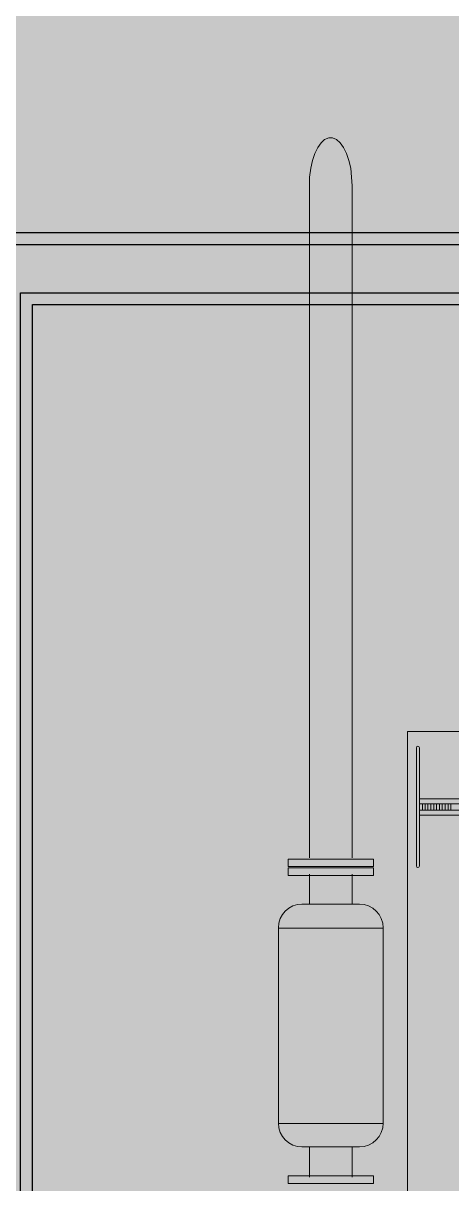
# Model space of a CAD drawing. Header units: millimetres. Extents: x 28 to 201, y 462 to 575.
# Drawn here: x 120.456 to 121.352, y 559.027 to 561.454 of the extents above; entities that cross this region are included whole.
import ezdxf

# ---------------------------------------------------------------- set-up
doc = ezdxf.new("R2010")
doc.units = ezdxf.units.MM
doc.layers.add('1- 3', color=3, linetype='Continuous')
doc.layers.add('8 hatch 2', color=104, linetype='Continuous')

# ---------------------------------------------------------------- blocks, each defined once
blk = doc.blocks.new('CTOBOM')
at = {"color": 0, "lineweight": 5}
for p, q in [((6.2937, -2.3525), (5.8853, -2.3525)), ((5.8853, -2.3525), (5.8853, -2.5716)), ((6.2937, -2.3525), (6.2937, -2.5716)), ((5.7568, -2.3727), (5.741, -2.3727)), ((5.741, -2.3727), (5.741, -2.5514)), ((5.7568, -2.5514), (5.7568, -2.3727)), ((5.7594, -2.3727), (5.7753, -2.3727)), ((5.7594, -2.5514), (5.7594, -2.3727)), ((5.7753, -2.3727), (5.7753, -2.5514)), ((6.4195, -2.3727), (6.4037, -2.3727)), ((6.4037, -2.3727), (6.4037, -2.5514)), ((6.4195, -2.5514), (6.4195, -2.3727)), ((4.2809, -2.4246), (4.2659, -2.429)), ((4.2967, -2.4202), (4.2809, -2.4246)), ((4.3152, -2.4185), (4.2967, -2.4202)), ((4.3337, -2.4176), (4.3152, -2.4185)), ((4.3337, -2.4176), (5.7383, -2.4176)), ((5.7726, -2.4176), (5.8351, -2.4176)), ((5.8351, -2.4176), (5.7726, -2.4176)), ((5.8351, -2.4026), (5.8351, -2.5223)), ((5.8351, -2.5118), (5.8351, -2.4123)), ((6.3429, -2.4026), (6.3429, -2.5223)), ((6.3429, -2.5118), (6.3429, -2.4123)), ((6.3429, -2.4176), (6.4063, -2.4176)), ((4.2368, -2.4501), (4.2333, -2.4581)), ((4.2439, -2.4422), (4.2368, -2.4501)), ((4.2536, -2.4352), (4.2439, -2.4422)), ((4.2659, -2.429), (4.2536, -2.4352)), ((4.2333, -2.4581), (4.2333, -2.466)), ((4.2333, -2.466), (4.2368, -2.4748)), ((4.2368, -2.4748), (4.2439, -2.4818)), ((4.2439, -2.4818), (4.2536, -2.4889)), ((4.2536, -2.4889), (4.2659, -2.495)), ((4.2659, -2.495), (4.2809, -2.5003)), ((4.2809, -2.5003), (4.2967, -2.5038)), ((4.2967, -2.5038), (4.3152, -2.5065)), ((4.3152, -2.5065), (4.3337, -2.5065)), ((4.3337, -2.5065), (5.7383, -2.5065)), ((5.7726, -2.5065), (5.8351, -2.5065)), ((5.8351, -2.5065), (5.7726, -2.5065)), ((6.3429, -2.5065), (6.4063, -2.5065)), ((5.741, -2.5514), (5.7568, -2.5514)), ((5.7753, -2.5514), (5.7594, -2.5514)), ((6.2937, -2.5716), (5.8853, -2.5716)), ((6.4037, -2.5514), (6.4195, -2.5514))]:
    blk.add_line(p, q, dxfattribs=at)
at = {"color": 0, "lineweight": 20}
for points in [[(5.4743, -1.6506), (5.4743, -2.3019), (7.5575, -2.3019), (7.5575, -1.3012), (5.4743, -1.3012), (5.4743, -1.6506)], [(5.6151, -2.0515), (5.6151, -2.2768), (5.6494, -2.2768), (5.6494, -2.0515), (5.6151, -2.0515)], [(5.6257, -2.2768), (5.6257, -2.0515)], [(5.6389, -2.2768), (5.6389, -2.0515)], [(5.6257, -2.2108), (5.6389, -2.2108)], [(5.6257, -2.2169), (5.6389, -2.2169)], [(5.6257, -2.2231), (5.6389, -2.2231)], [(5.6257, -2.2292), (5.6389, -2.2292)], [(5.6257, -2.2345), (5.6389, -2.2345)], [(5.6257, -2.2407), (5.6389, -2.2407)], [(5.6257, -2.2468), (5.6389, -2.2468)], [(5.6257, -2.253), (5.6389, -2.253)], [(5.5086, -2.2768), (5.7559, -2.2768)], [(5.6257, -2.2592), (5.6389, -2.2592)], [(5.6257, -2.2644), (5.6389, -2.2644)], [(5.6257, -2.2706), (5.6389, -2.2706)], [(5.7559, -2.2829), (5.5086, -2.2829)]]:
    blk.add_lwpolyline(points, dxfattribs=at)
at = {"color": 0, "ltscale": 0.075}
for points in [[(4.4319, -1.4166), (4.4319, -4.3655), (4.7219, -4.3655), (4.7219, -4.2155), (4.5819, -4.2155), (4.5819, -3.2355), (6.3619, -3.2355), (6.3619, -4.2155), (6.2219, -4.2155), (6.2219, -4.3655), (6.6119, -4.3655), (6.6119, -4.2155), (6.5119, -4.2155), (6.5119, -3.0855), (4.5819, -3.0855), (4.5819, -1.4166)], [(4.4569, -1.4416), (4.4569, -4.3405), (4.6969, -4.3405), (4.6969, -4.2405), (4.5569, -4.2405), (4.5569, -3.2105), (6.3869, -3.2105), (6.3869, -4.2405), (6.2469, -4.2405), (6.2469, -4.3405), (6.5869, -4.3405), (6.5869, -4.2405), (6.4869, -4.2405), (6.4869, -3.1105), (4.5569, -3.1105), (4.5569, -1.4416)]]:
    blk.add_lwpolyline(points, dxfattribs=at)
at = {"color": 0, "lineweight": 20}
for points in [[(5.5082, -2.2768), (5.5065, -2.2768), (5.5051, -2.2781), (5.5051, -2.2798), (5.5051, -2.2815), (5.5065, -2.2829), (5.5082, -2.2829)], [(5.7555, -2.2829), (5.7572, -2.2829), (5.7586, -2.2815), (5.7586, -2.2798), (5.7586, -2.2781), (5.7572, -2.2768), (5.7555, -2.2768)]]:
    blk.add_open_spline(points, degree=3, knots=[0, 0, 0, 0, 1, 1, 1, 2, 2, 2, 2], dxfattribs=at)
at = {"color": 0, "lineweight": 5}
for points in [[(5.8849, -2.3525), (5.8574, -2.3525), (5.8351, -2.3747), (5.8351, -2.4022)], [(6.3429, -2.4022), (6.3429, -2.3747), (6.3207, -2.3525), (6.2932, -2.3525)], [(5.8351, -2.5219), (5.8351, -2.5493), (5.8574, -2.5716), (5.8849, -2.5716)], [(6.2932, -2.5716), (6.3207, -2.5716), (6.3429, -2.5493), (6.3429, -2.5219)]]:
    blk.add_open_spline(points, degree=3, dxfattribs=at)
blk = doc.blocks.new('zonas hatch')
at = {"layer": '8 hatch 2', "ltscale": 2, "transparency": 33554483}
h = blk.add_hatch(color=6, dxfattribs=at)
h.dxf.hatch_style = 1
h.paths.add_polyline_path([(79.8405, 79.605), (60.15, 79.605), (60.15, 62.2609), (84.4994, 62.2609)])

msp = doc.modelspace()

# ---------------------------------------------------------------- block references
at = {"color": 1}
msp.add_blockref('zonas hatch', (43.7209, 485.8423), dxfattribs=at)
at = {"layer": '1- 3', "rotation": 270}
msp.add_blockref('CTOBOM', (123.5614, 565.4474), dxfattribs=at)

doc.saveas('drawing.dxf')
